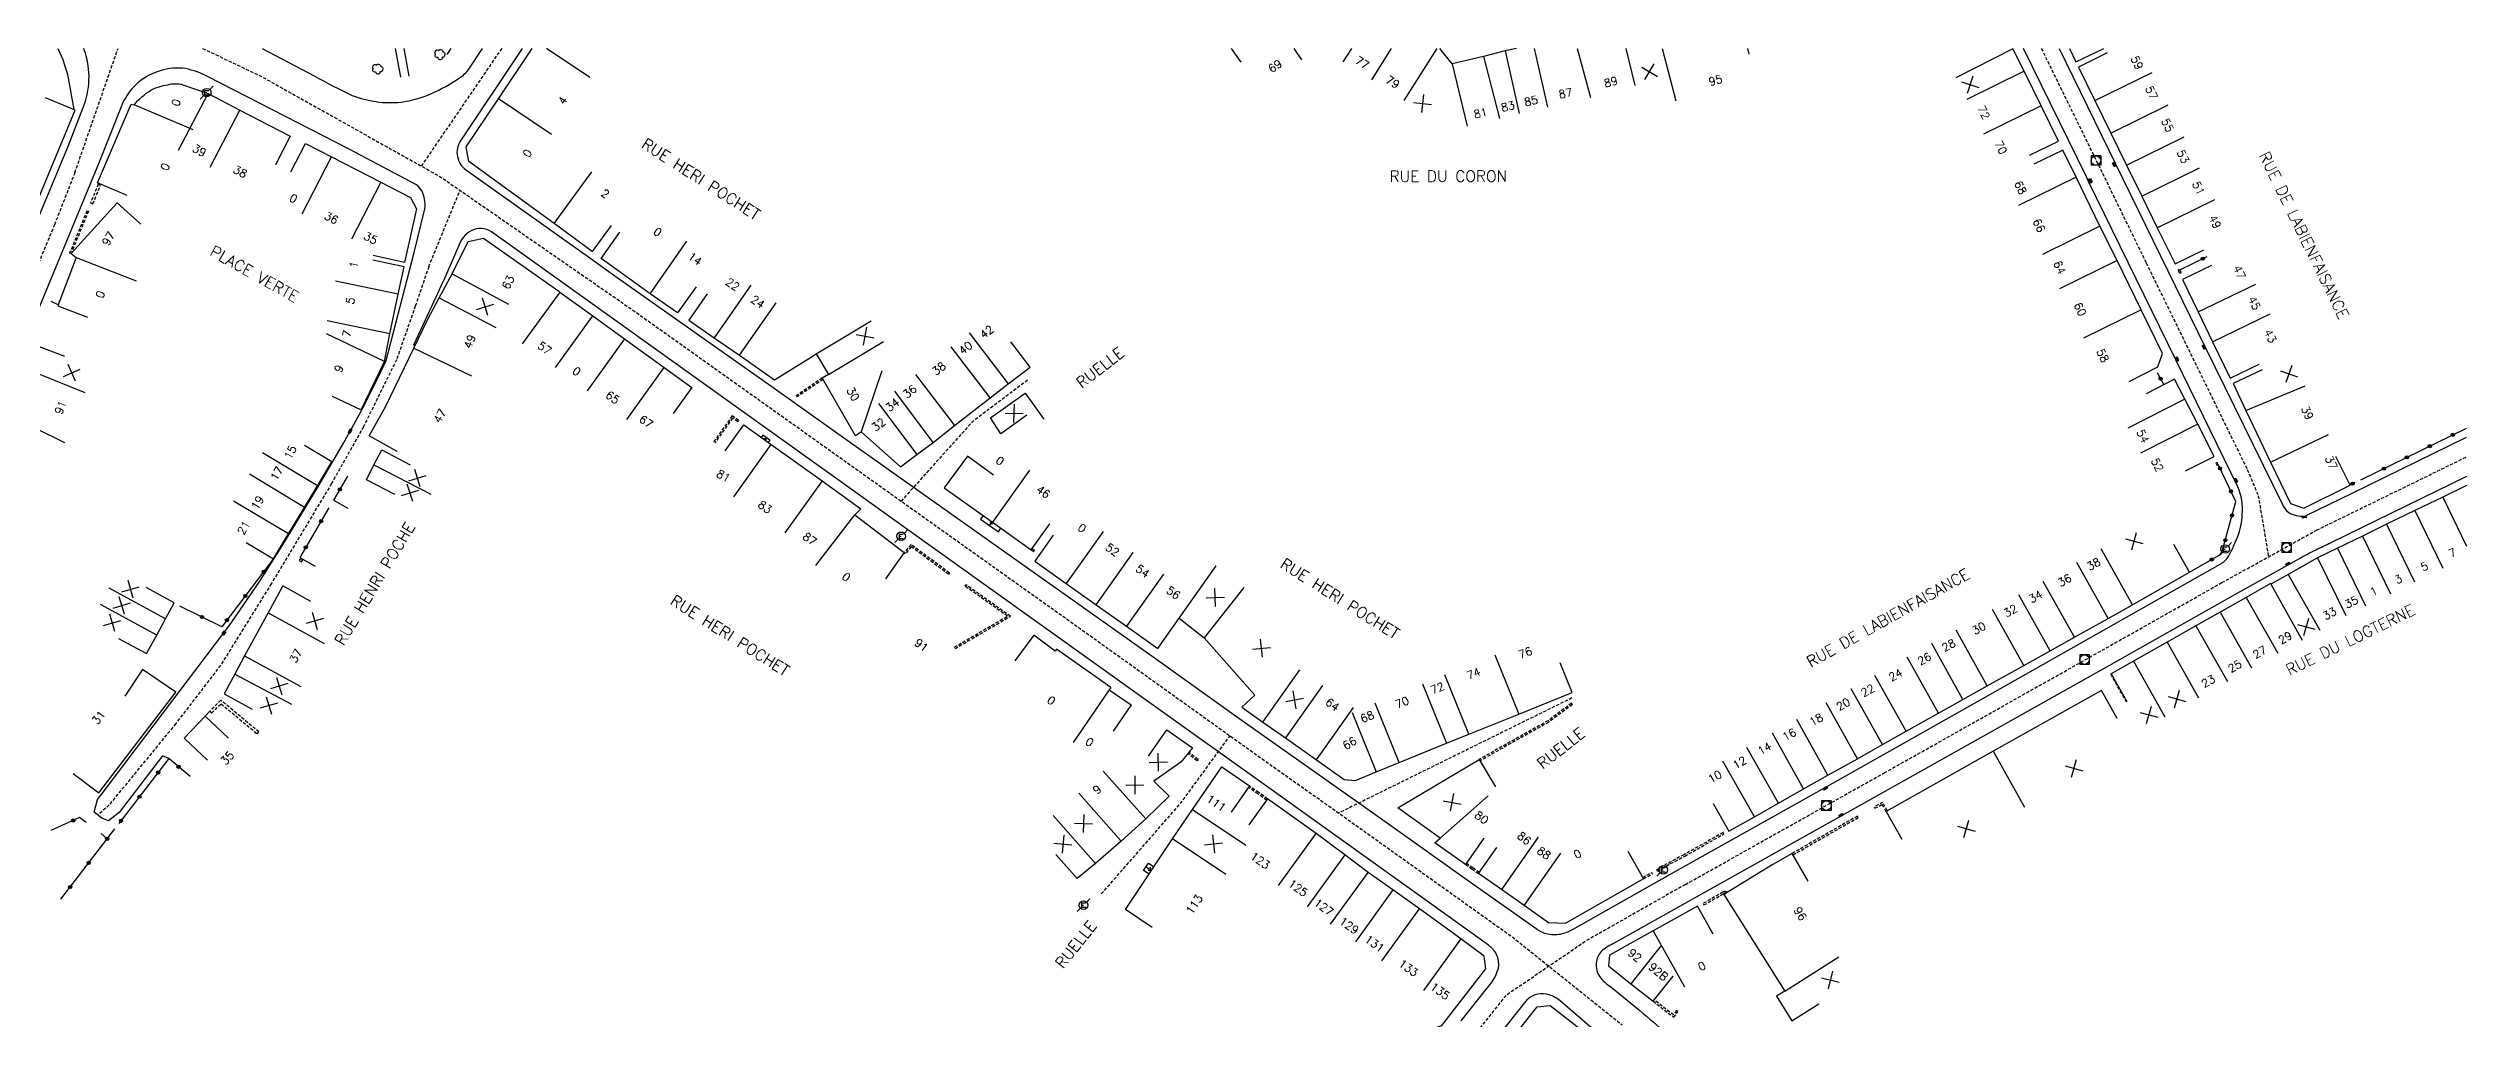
# Model space of a CAD drawing. Header units: millimetres. Extents: x 108000 to 119599, y 120002 to 124063.
# Drawn here: x 108622.2 to 109000, y 120848.5 to 121000 of the extents above; entities that cross this region are included whole.
import ezdxf
from ezdxf.enums import TextEntityAlignment as Align

# ---------------------------------------------------------------- set-up
doc = ezdxf.new("R2010")
doc.units = ezdxf.units.MM
doc.linetypes.add('DASHED', pattern=[0.75, 0.5, -0.25])
doc.layers.get('0').update_dxf_attribs({"linetype": 'CONTINUOUS'})
for name, color, linetype in [('W0001', 6, 'DASHED'), ('W0008', 7, 'CONTINUOUS'), ('W0100', 7, 'CONTINUOUS'), ('W0105', 7, 'CONTINUOUS'), ('W0112', 1, 'DASHED'), ('W0300', 7, 'CONTINUOUS'), ('W0322', 7, 'CONTINUOUS'), ('W0400', 7, 'CONTINUOUS'), ('W0420', 7, 'CONTINUOUS'), ('W0471', 7, 'CONTINUOUS'), ('W0989', 7, 'CONTINUOUS'), ('W0991', 7, 'CONTINUOUS'), ('W1102', 7, 'CONTINUOUS')]:
    doc.layers.add(name, color=color, linetype=linetype)
doc.styles.get("Standard").update_dxf_attribs({"font": 'romans.shx', "width": 0.85})

# ---------------------------------------------------------------- blocks, each defined once
blk = doc.blocks.new('t322o')
at = {"color": 0, "linetype": 'Continuous'}
for radius in [0.25, 0.15]:
    blk.add_circle((0, 0), radius, dxfattribs=at)
blk = doc.blocks.new('t991o')
at = {"color": 0, "linetype": 'Continuous'}
for p, q in [((-1, 1), (1, -1)), ((-1, -1), (1, 1))]:
    blk.add_line(p, q, dxfattribs=at)
blk = doc.blocks.new('T300')
for p, q in [((-0.8, 0.51), (-0.86, 0.34)), ((-0.86, 0.34), (-0.86, 0.17)), ((-0.86, 0.17), (-0.74, 0.06)), ((-0.69, 0.63), (-0.8, 0.51)), ((-0.8, -0.06), (-0.74, 0.06)), ((-0.74, 0.06), (-0.69, 0.11)), ((-0.57, 0.69), (-0.69, 0.63)), ((-0.46, 0.69), (-0.57, 0.69)), ((-0.29, 0.63), (-0.46, 0.69)), ((-0.29, 0.63), (-0.17, 0.74)), ((-0.23, 0.57), (-0.29, 0.63)), ((-0.17, 0.74), (-0.06, 0.8)), ((-0.06, 0.8), (0.06, 0.8)), ((0.06, 0.8), (0.23, 0.74)), ((0.23, 0.74), (0.34, 0.63)), ((0.34, 0.63), (0.4, 0.51)), ((0.46, 0.46), (0.34, 0.46)), ((0.4, 0.51), (0.4, 0.46)), ((0.57, 0.4), (0.46, 0.46)), ((0.57, 0.4), (0.69, 0.29)), ((0.69, 0.29), (0.74, 0.17)), ((0.74, 0.06), (0.69, -0.17)), ((0.74, 0.17), (0.74, 0.06)), ((-0.8, -0.17), (-0.8, -0.06)), ((-0.8, -0.23), (-0.8, -0.17)), ((-0.74, -0.34), (-0.8, -0.23)), ((-0.69, -0.4), (-0.74, -0.34)), ((-0.51, -0.46), (-0.69, -0.4)), ((-0.4, -0.46), (-0.51, -0.46)), ((-0.4, -0.46), (-0.34, -0.46)), ((-0.34, -0.46), (-0.34, -0.4)), ((-0.34, -0.51), (-0.34, -0.46)), ((-0.29, -0.63), (-0.34, -0.51)), ((-0.17, -0.74), (-0.29, -0.63)), ((-0.06, -0.8), (-0.17, -0.74)), ((0.06, -0.8), (-0.06, -0.8)), ((0.17, -0.74), (0.06, -0.8)), ((0.23, -0.69), (0.17, -0.74)), ((0.29, -0.46), (0.23, -0.46)), ((0.29, -0.63), (0.23, -0.69)), ((0.46, -0.4), (0.29, -0.46)), ((0.34, -0.51), (0.29, -0.63)), ((0.34, -0.51), (0.34, -0.46)), ((0.57, -0.34), (0.46, -0.4)), ((0.63, -0.29), (0.57, -0.34)), ((0.69, -0.17), (0.63, -0.29))]:
    blk.add_line(p, q)
blk = doc.blocks.new('T400')
for p, q in [((-0.15, 0.3), (0.15, 0.3)), ((-0.15, -0.25), (-0.15, 0.3)), ((-0.15, 0.15), (0.15, 0.15)), ((-0.15, 0), (0.15, 0)), ((0.15, 0.3), (0.15, -0.25)), ((-0.15, -0.15), (0.15, -0.15)), ((-0.15, -0.25), (-0.15, -0.3)), ((-0.15, -0.3), (0.15, -0.3)), ((0.15, -0.3), (0.15, -0.25))]:
    blk.add_line(p, q)
blk = doc.blocks.new('T420')
for p, q in [((0.75, 0.75), (-0.75, 0.75)), ((-0.75, 0.75), (-0.75, -0.75)), ((0.75, 0.75), (0.75, -0.75)), ((0.75, -0.75), (-0.75, -0.75))]:
    blk.add_line(p, q)
blk.add_ellipse((0, 0), major_axis=(-0.53, 0.53), ratio=1, start_param=3.926991, end_param=10.210176)
blk = doc.blocks.new('T471')
for p, q in [((-0.333334, 0.333334), (-0.333334, -0.333334)), ((-0.333334, 0.333334), (0.333334, 0.333334)), ((-0.333334, 0), (0, 0)), ((0.500001, 0.500001), (1.000002, 1.000002)), ((-0.500001, -0.500001), (-1.000002, -1.000002)), ((-0.333334, -0.333334), (0.333334, -0.333334))]:
    blk.add_line(p, q)
blk.add_ellipse((0, 0), major_axis=(0.471405, 0.471405), ratio=1, start_param=5.4977871438, end_param=11.780972451)

msp = doc.modelspace()

# ---------------------------------------------------------------- linework, layer by layer
at = {"layer": 'W0001'}
msp.add_line((108860.21, 120898.56), (108823.78, 120880.59), dxfattribs=at)
at = {"layer": 'W0001', "flags": 128}
for points in [[(108626.33, 120980.6), (108631.71, 120996.07), (108633.08, 121000)], [(108646.27, 121000), (108655.49, 120995.61), (108683.53, 120979.89), (108713.5, 120959.14), (108784.47, 120908.63), (108811.08, 120889.58), (108823.78, 120880.59), (108850.98, 120861.19), (108868.05, 120847.51), (108868.05, 120847.51)], [(108693.01, 121000), (108686.45, 120990.4), (108680.44, 120981.62), (108680.44, 120981.62)], [(108681.62, 120965.91), (108684.61, 120973.24), (108686.51, 120977.83), (108686.51, 120977.83)], [(108775.18, 120948.19), (108766.55, 120941.7), (108758.73, 120932.99), (108755.42, 120929.3), (108755.42, 120929.3)], [(108786.69, 120867.95), (108799.14, 120882.17), (108803.67, 120888.37), (108806.8, 120892.65), (108806.8, 120892.65)], [(108877.94, 120869.43), (108862.59, 120860.72), (108849.84, 120852.04), (108845.01, 120845.98), (108843.67, 120844.56), (108840.6, 120842.04), (108838.92, 120840.88), (108827.91, 120836.44), (108823.92, 120834.9), (108804.32, 120827.09), (108793.41, 120822.18), (108782.57, 120815.82), (108778.07, 120812.54), (108771.96, 120807.51), (108763.88, 120799.42), (108738.17, 120771.03), (108719.71, 120750.52), (108689.23, 120716.73), (108658.54, 120682.95), (108655.92, 120679.05), (108649.62, 120672.5), (108649.62, 120672.5)]]:
    msp.add_lwpolyline(points, dxfattribs=at)
at = {"layer": 'W0001'}
for points in [[(108933.55, 121000), (108943.11, 120980.49), (108949.94, 120966.5), (108965.73, 120934.23), (108967.45, 120930.14), (108969.04, 120920.6)], [(108626.33, 120980.6), (108623.15, 120972.47), (108618, 120960.06), (108611.19, 120943.67), (108606.02, 120931.21), (108601.66, 120920.77), (108599.23, 120915.63), (108596.43, 120910.93), (108592.15, 120906.18), (108584.56, 120899.96), (108572.34, 120890.31), (108553.72, 120875.65), (108537.18, 120862.61), (108521.76, 120850.72), (108516.26, 120844.32), (108509.86, 120836.34), (108493.14, 120829.06), (108485.35, 120823.24), (108475.82, 120816.19), (108463.93, 120807.39), (108449.06, 120796.4), (108434.53, 120785.69), (108410.1, 120767.66)], [(108681.62, 120965.91), (108679.52, 120959.77), (108676.58, 120951.37), (108671.41, 120940.92), (108666.42, 120932.03), (108657.01, 120916.39), (108649.09, 120903.66), (108642.09, 120894.56), (108631.69, 120881.87), (108629.95, 120880.25)], [(108877.94, 120869.43), (108909, 120886.85), (108941.74, 120905.27), (108961.76, 120916.57), (108976.56, 120924.77), (108994.74, 120933.64), (109000, 120936.22)]]:
    msp.add_lwpolyline(points, dxfattribs=at)
at = {"layer": 'W0008', "flags": 128}
for points in [[(108625.32, 120984.86), (108627.52, 120990.51, 0.0692), (108628.44, 120993.91, 0.0894), (108628.19, 120998.46, 0.031408), (108627.72, 121000)], [(108655.58, 121000), (108663.84, 120995.67, 0.0275), (108669.66, 120992.66, 0.0583), (108673.42, 120991.68, 0.0633), (108677.29, 120991.62, 0.0743), (108682.03, 120992.94, 0.0467), (108686.41, 120995.4, 0.0996), (108687.9, 120996.75), (108690, 121000)], [(108696.21, 121000), (108686.48, 120985.41, 0.2182), (108686.19, 120982.76, 0.1648), (108687.35, 120981.1), (108706.8, 120967.29), (108710.7, 120964.46), (108735.58, 120946.93), (108747.13, 120938.72), (108794.81, 120904.98), (108808.2, 120895.42), (108826.57, 120882.43), (108831.9, 120878.64), (108844.2, 120869.89), (108854.77, 120862.43, 0.1021), (108856.45, 120861.71, 0.1121), (108858.69, 120861.76, 0.0672), (108860.39, 120862.46), (108876.71, 120871.65), (108876.71, 120871.65)], [(108876.71, 120871.65), (108899.77, 120884.6), (108924.43, 120898.5), (108961.5, 120919.45, 0.1173), (108962.81, 120920.67, 0.0425), (108963.58, 120922.28), (108964.19, 120923.67, 0.0924), (108964.93, 120927.26, 0.125), (108964.26, 120931.51), (108954.56, 120951.34), (108940.94, 120979.22), (108940.61, 120979.93), (108930.78, 121000)], [(108936.33, 121000), (108945.16, 120981.99), (108959.16, 120953.36), (108971.22, 120928.77, 0.09), (108971.91, 120927.75, 0.1084), (108973.05, 120927.14, 0.0883), (108974.31, 120926.93, 0.1028), (108975.03, 120927.09), (108982.14, 120930.52), (109000, 120939.3, -0.0477)], [(108679.34, 120968.15), (108681, 120974.95, 0.118), (108680.94, 120976.44, 0.2151), (108679.71, 120978.68), (108669.2, 120984.25), (108647.13, 120995.55, 0.0776), (108643.6, 120996.84, 0.1142), (108639.68, 120996.52, 0.1411), (108635.23, 120993.67, 0.0796), (108633.56, 120990.89), (108630.04, 120981.97), (108630.04, 120981.97)], [(108842.9, 120848.16), (108846.71, 120852.94, 0.1191), (108848.72, 120856.29, 0.1395), (108848.55, 120858.24, 0.143), (108847.19, 120859.94), (108837.97, 120866.56), (108813.95, 120883.75), (108793.01, 120898.66), (108754.45, 120926.27), (108749.06, 120930.13), (108704.98, 120961.69), (108702.58, 120963.38), (108691.41, 120971.35, 0.1414), (108689.85, 120971.86, 0.1281), (108688.22, 120971.53, 0.1661), (108686.3, 120969.24), (108683.92, 120963.7), (108683.92, 120963.7)], [(109000, 120933.13), (108978.79, 120922.76, 0.0057), (108976.43, 120921.65, 0.0134), (108973.82, 120920.29), (108964.68, 120915.18), (108952.5, 120908.33), (108944.08, 120903.58), (108930.46, 120895.91), (108902.35, 120880.17), (108879.18, 120867.21)], [(108879.18, 120867.21), (108866.69, 120860.2, 0.0762), (108864.79, 120858.97, 0.163), (108864, 120857.18, 0.1705), (108864.57, 120855.01, 0.0901), (108866.3, 120853.45), (108870.81, 120849.73), (108870.81, 120849.73)], [(108865.29, 120845.29), (108858.37, 120851.25, 0.1044), (108856.68, 120852.19, 0.1197), (108854.89, 120852.3, 0.1285), (108853.43, 120851.62, 0.0491), (108852.97, 120851.15), (108847.13, 120843.8, -0.0489)], [(108870.81, 120849.73, -0.005501), (108879.17, 120842.57, -0.0049), (108889.35, 120833.43, -0.002), (108899.5, 120824.11, -0.0016), (108907.65, 120816.51, -0.0015), (108920.69, 120804.19, -0.0087), (108930.44, 120794.71, -0.0053), (108933.09, 120791.95, -0.0082), (108940.23, 120784.03), (108949.81, 120772.85, -0.0101), (108950.73, 120771.66, -0.0162), (108951.89, 120769.92), (108958.35, 120759.74, 0.0171), (108959.82, 120757.51, 0.0198), (108960.95, 120756.11), (108977.39, 120737.08), (108986.12, 120727.01), (109000, 120710.97)]]:
    msp.add_lwpolyline(points, format="xyb", dxfattribs=at)
for points in [[(108676.35, 121000), (108677.19, 120995.48)], [(108677.73, 121000), (108678.53, 120995.66)]]:
    msp.add_lwpolyline(points, dxfattribs=at)
at = {"layer": 'W0008'}
for points in [[(108592.53, 120911.22), (108592.84, 120911.68), (108594.43, 120913.8), (108597.17, 120918.03), (108599.32, 120922.22), (108602.15, 120929.06), (108609.94, 120947.79), (108619.89, 120971.73), (108625.32, 120984.86)], [(108630.04, 120981.97), (108615.06, 120945.83), (108602.6, 120915.83), (108601.82, 120913.89)], [(108640.99, 120889.11), (108640.99, 120889.11), (108640.03, 120889.53), (108633.23, 120880.66), (108631.6, 120879.39), (108630.56, 120879.77), (108629.34, 120880.73), (108629.87, 120882.71), (108630.43, 120883.42), (108649.62, 120908.71), (108650.81, 120910.32), (108655.22, 120916.82), (108658.73, 120922.33), (108661.47, 120926.86), (108664.42, 120931.76), (108668.28, 120938.33), (108669.32, 120940.24), (108671.07, 120943.34), (108673.68, 120948.5), (108674.95, 120951.24), (108679.34, 120968.15)], [(108679.44, 120953.56), (108679.26, 120953.68), (108682.77, 120961.22), (108683.92, 120963.7)]]:
    msp.add_lwpolyline(points, dxfattribs=at)
at = {"layer": 'W0100'}
for p, q in [((108733.81, 120939.61), (108733.55, 120939.25)), ((108734.92, 120938.81), (108733.81, 120939.61)), ((108734.11, 120938.85), (108734.09, 120939.14)), ((108734.37, 120939.21), (108734.11, 120938.85)), ((108734.11, 120938.85), (108734.39, 120938.92)), ((108734.92, 120938.81), (108734.66, 120938.45)), ((108769.22, 120925.5), (108769.61, 120926.03)), ((108769.61, 120926.03), (108769.27, 120925.88)), ((108769.61, 120926.03), (108769.57, 120925.66)), ((108793.69, 120872.18), (108794.54, 120871.62)), ((108794.54, 120871.62), (108794.01, 120871.61)), ((108794.54, 120871.62), (108794.34, 120872.11))]:
    msp.add_line(p, q, dxfattribs=at)
at = {"layer": 'W0100', "flags": 128}
for points in [[(108623.65, 121000), (108624.44, 120998.24), (108625.19, 120995.92), (108626.19, 120990.48), (108626.18, 120990.45)], [(108710.11, 120972.32), (108707.17, 120968.28), (108701.21, 120972.63), (108687.9, 120982.31), (108687.45, 120984.63), (108692.5, 120992.13), (108697.78, 121000)], [(108806.99, 121000), (108808.51, 120997.84)], [(108851.57, 121000), (108849.81, 120999.61), (108846.42, 120998.75), (108841.52, 120997.58), (108839.56, 121000)], [(108887.92, 120999.11), (108887.69, 121000)], [(108931.73, 120983.3), (108936.22, 120985.5), (108933.52, 120991.02), (108930.88, 120996.42), (108929.1, 120999.92), (108929.07, 121000)], [(108943.84, 120999.28), (108939.35, 120997.08), (108941.9, 120991.85), (108944.43, 120986.75), (108946.87, 120981.78), (108949.28, 120976.9), (108951.67, 120972), (108954.45, 120966.34), (108958.94, 120968.55)], [(108660.06, 120980.72), (108662.34, 120985.17), (108666.43, 120983.06), (108674.11, 120979.13), (108678.78, 120976.72), (108679.68, 120974.94), (108677.83, 120966.57), (108672.94, 120967.65), (108672.94, 120967.65)], [(108947.29, 120947.99), (108951.73, 120950.29), (108952.46, 120952.37), (108949.13, 120959.15), (108945.38, 120966.85), (108942.69, 120972.26), (108938.99, 120979.87), (108936.89, 120984.13), (108932.4, 120981.93)], [(108685.25, 120964.81), (108685.25, 120964.81), (108687.75, 120969.84), (108690.18, 120970.37), (108701.95, 120962.08), (108702.09, 120961.95), (108707.27, 120958.24), (108712.22, 120954.62), (108718.42, 120950.15), (108722.74, 120947.03), (108719.81, 120942.98), (108719.81, 120942.98)], [(108723.41, 120962.75), (108720.5, 120958.68), (108716.22, 120961.66), (108708.56, 120967.21), (108711.46, 120971.28), (108711.46, 120971.28)], [(108960.14, 120966.08), (108955.63, 120963.93), (108958.05, 120958.85), (108960.3, 120954.19), (108963.08, 120948.51), (108967.57, 120950.71)], [(108725.09, 120961.69), (108722.23, 120957.58), (108726.21, 120954.79), (108730.16, 120952.07), (108735.64, 120948.26), (108741.27, 120951.75), (108742.16, 120952.3), (108744.09, 120949.08), (108743.1, 120948.52), (108748.24, 120939.55), (108749.19, 120940.14), (108755.3, 120934.63), (108757.88, 120936.57), (108760.42, 120938.46), (108763.73, 120941.12), (108769.31, 120945.43), (108772.12, 120947.63), (108775.58, 120950.21), (108772.54, 120954.17), (108772.54, 120954.17)], [(108968.07, 120949.8), (108963.54, 120947.68), (108965.52, 120943.45), (108969.38, 120935.39), (108972.46, 120928.95), (108974.56, 120928.22), (108981.8, 120931.8), (108979.58, 120936.28)], [(108775.08, 120942.72), (108771.02, 120939.8), (108769.38, 120942.29), (108774.77, 120946.17), (108777.69, 120942.12), (108777.69, 120942.12)], [(108956.09, 120934.02), (108960.55, 120936.28), (108957.98, 120941.34), (108955.99, 120945.24), (108954.38, 120948.34), (108949.95, 120946.03)], [(108727.92, 120937.14), (108730.83, 120941.21), (108735.1, 120938.13), (108743.06, 120932.48), (108749.13, 120928.12), (108748.19, 120927.16), (108755.87, 120921.25), (108752.96, 120917.18), (108752.96, 120917.18)], [(108769.83, 120933.35), (108765.79, 120936.31), (108762.16, 120931.35), (108769.67, 120925.99), (108775.74, 120921.67), (108778.64, 120925.74), (108778.64, 120925.74)], [(109000, 120931.76), (108996.26, 120929.94), (108991.89, 120927.81), (108987.49, 120925.68), (108983.71, 120923.83), (108979.84, 120921.96), (108976.71, 120920.42), (108972.14, 120917.85), (108969.42, 120916.32), (108969.35, 120916.43), (108965.55, 120914.27), (108961.48, 120911.98), (108957.69, 120909.84), (108953.19, 120907.28), (108947.94, 120904.32), (108944.45, 120902.34), (108946.92, 120897.99)], [(108768.22, 120927.04), (108767.83, 120926.49), (108770.62, 120924.51), (108771.01, 120925.05), (108771.01, 120925.05)], [(108779.19, 120923.98), (108776.3, 120919.9), (108781.19, 120916.41), (108785.88, 120913.1), (108790.62, 120909.75), (108795.53, 120906.3), (108798.87, 120911.04), (108802.77, 120907.97), (108809.47, 120900.37), (108810.66, 120899.02), (108808.66, 120897.1), (108811.95, 120894.78), (108815.49, 120892.31), (108820.32, 120888.89), (108824.65, 120885.85), (108826.4, 120885.68), (108829.62, 120887.02), (108833.23, 120888.48), (108840.6, 120891.51), (108844.1, 120892.91), (108851.93, 120896.05), (108860.26, 120899.4), (108858.38, 120904.04), (108858.38, 120904.04)], [(108882.26, 120882.09), (108884.72, 120877.74), (108888.72, 120880), (108892.5, 120882.15), (108896.42, 120884.36), (108900.22, 120886.48), (108904.84, 120889.07), (108908.76, 120891.29), (108912.42, 120893.35), (108917.5, 120896.2), (108921.3, 120898.32), (108925.11, 120900.43), (108930.81, 120903.63), (108934.92, 120905.91), (108938.72, 120908.04), (108943.98, 120910.99), (108947.78, 120913.12), (108956.72, 120918.18), (108954.25, 120922.53)], [(108788.18, 120900.21), (108779.71, 120906.19), (108779.48, 120905.87), (108776.16, 120908.36), (108776.16, 120908.36), (108773.16, 120904.36)], [(108788.19, 120900.19), (108787.94, 120899.84), (108791.36, 120897.51), (108788.54, 120893.38), (108788.54, 120893.38)], [(108945.41, 120895.37), (108942.97, 120899.73), (108926.04, 120890.25), (108909.3, 120880.85), (108911.75, 120876.49)], [(108794.08, 120889.47), (108796.95, 120893.57), (108800.95, 120890.76), (108799.1, 120888.53), (108794.89, 120885.57), (108797.31, 120883.2), (108793.63, 120879.67), (108789.81, 120876.22), (108785.8, 120872.73), (108782.9, 120870.38), (108779.58, 120874.11), (108779.58, 120874.11)], [(108846.47, 120876.66), (108843.57, 120872.56), (108838.8, 120875.96), (108839.61, 120876.67), (108833.02, 120881.4), (108845.73, 120888.97), (108848.29, 120884.67), (108848.29, 120884.67)], [(108794.64, 120862.74), (108790.48, 120865.53), (108797.83, 120876.55), (108800.96, 120881.13), (108805.54, 120887.8), (108809.82, 120884.82), (108806.97, 120880.72), (108806.97, 120880.72)], [(108837.99, 120846.69), (108839.59, 120847.31), (108839.88, 120847.43), (108846.79, 120856.26), (108846.51, 120858.25), (108842.88, 120860.95), (108836.41, 120865.62), (108832.24, 120868.59), (108828.37, 120871.32), (108824.73, 120874.05), (108820.24, 120877.38), (108812.67, 120882.79), (108809.73, 120878.74), (108809.73, 120878.74)], [(108868.94, 120874.65), (108871.42, 120870.31), (108859.15, 120863.33), (108856.58, 120863.45), (108852.75, 120866.14), (108849.2, 120868.63), (108845.63, 120871.14), (108848.51, 120875.23), (108848.51, 120875.23)], [(108794.16, 120871.04), (108793.3, 120871.61), (108794.08, 120872.75), (108794.93, 120872.19), (108794.93, 120872.19)], [(108882.27, 120861.66), (108879.84, 120866.03), (108872.92, 120862.19), (108866.09, 120858.39), (108865.94, 120856.72), (108869.44, 120853.93), (108872.91, 120851.2), (108876.02, 120855.12), (108876.02, 120855.12)], [(108842.04, 120826.54), (108838.18, 120829.72), (108843.09, 120835.69), (108846.18, 120839.35), (108848.07, 120837.87), (108852.38, 120843.38), (108850.49, 120844.85), (108854.77, 120850.31), (108856.82, 120850.53), (108860.09, 120847.96), (108862.84, 120845.78), (108859.75, 120841.86), (108859.75, 120841.86)]]:
    msp.add_lwpolyline(points, dxfattribs=at)
at = {"layer": 'W0100'}
for points in [[(108937.93, 121000), (108938.93, 120997.91), (108943.3, 121000)], [(108609.08, 120961.98), (108613.68, 120960.01), (108614.98, 120963.05), (108618.98, 120972.54), (108626.36, 120990.37), (108621.74, 120992.29)], [(108636.63, 120972.54), (108632.92, 120975.9), (108625.75, 120967.97), (108626.55, 120967.32), (108623.65, 120959.82), (108628.31, 120958.01)], [(108666.54, 120945.69), (108671.05, 120943.53), (108674.68, 120951.09), (108675.56, 120955.44), (108676.84, 120961.64), (108677.76, 120965.87), (108672.87, 120966.93)], [(108676.67, 120937.04), (108672.32, 120939.51), (108674.87, 120944.01), (108679.26, 120953.2), (108681.42, 120957.59), (108683.24, 120961.07), (108685.25, 120964.81)], [(108605.07, 120905.24), (108600.45, 120907.14), (108601.93, 120910.74), (108603.07, 120913.53), (108604.24, 120916.36), (108605.38, 120919.15), (108606.51, 120921.9), (108607.65, 120924.69), (108609.85, 120930.08), (108611.03, 120933.15), (108612.79, 120936.86), (108615.74, 120942.86), (108618.6, 120949.99), (108620.05, 120953.73), (108624.71, 120951.93)], [(108653.07, 120922.86), (108657.37, 120920.3), (108659.68, 120924.18), (108662.18, 120928.32), (108664.21, 120931.7), (108666.46, 120935.43), (108662.18, 120938.01)], [(108676.32, 120930.33), (108671.87, 120932.6), (108673.06, 120934.94), (108674.3, 120937.3), (108678.73, 120934.97)], [(108633.13, 120907.87), (108637.52, 120905.48), (108639.11, 120908.38), (108640.49, 120910.9), (108641.86, 120913.41), (108637.47, 120915.81)], [(108663.2, 120913.64), (108658.82, 120916.05), (108656.52, 120911.87), (108652.85, 120905.13), (108651.32, 120902.25), (108649.65, 120899.19), (108654.04, 120896.8)], [(108626.08, 120886.76), (108630.05, 120883.72), (108642.09, 120899.49), (108636.91, 120902.98), (108634.12, 120898.83)], [(108650.33, 120892.28), (108646.7, 120895.72), (108643.43, 120892.28), (108647.06, 120888.84)], [(108897.13, 120869.95), (108894.64, 120874.29), (108891.58, 120872.54), (108883.94, 120867.85), (108893.49, 120852.77), (108892.19, 120851.97), (108894.55, 120848.15), (108898.8, 120850.77)]]:
    msp.add_lwpolyline(points, dxfattribs=at)
at = {"layer": 'W0100', "flags": 128}
msp.add_lwpolyline([(108634.49, 120977.05), (108629.89, 120979), (108635.1, 120991.31), (108635.59, 120991.19, -0.0793), (108638.19, 120993.48, -0.0801), (108640.86, 120994.33, -0.1304), (108643.21, 120994.33), (108647.13, 120992.94), (108652.09, 120990.33), (108659.99, 120986.27), (108657.67, 120981.84), (108657.67, 120981.84)], format="xyb", dxfattribs=at)
at = {"layer": 'W0105'}
msp.add_line((108647.41, 120896.49), (108646.7, 120895.72), dxfattribs=at)
at = {"layer": 'W0112'}
for p, q in [((108629.98, 120978.8), (108628.78, 120975.88)), ((108628.78, 120975.88), (108629.15, 120975.73)), ((108628.45, 120974.57), (108625.74, 120967.96)), ((108628.22, 120974.63), (108628.45, 120974.57)), ((108743.1, 120948.52), (108739.03, 120945.78)), ((108739.03, 120945.78), (108739.17, 120945.57)), ((108743.23, 120948.3), (108739.17, 120945.57)), ((108729.02, 120942.61), (108726.12, 120938.55)), ((108729.08, 120942.27), (108726.32, 120938.4)), ((108730.03, 120941.9), (108729.02, 120942.61)), ((108729.88, 120941.7), (108729.08, 120942.27)), ((108730.03, 120941.9), (108729.88, 120941.7)), ((108661.59, 120920.36), (108661.37, 120920.01)), ((108661.37, 120920.01), (108661.71, 120919.8)), ((108756.97, 120922.5), (108755.87, 120921.25)), ((108755.87, 120921.25), (108756.06, 120921.08)), ((108757.01, 120922.16), (108756.06, 120921.08)), ((108762.98, 120918.09), (108756.97, 120922.5)), ((108762.83, 120917.88), (108757.01, 120922.16)), ((108775.74, 120921.67), (108776.16, 120921.43)), ((108775.89, 120921.88), (108776.28, 120921.65)), ((108776.28, 120921.65), (108776.16, 120921.43)), ((108762.98, 120918.09), (108762.83, 120917.88)), ((108765.53, 120916.25), (108765.38, 120916.05)), ((108772.02, 120911.33), (108765.38, 120916.05)), ((108772.48, 120911.31), (108765.53, 120916.25)), ((108763.72, 120906.49), (108772.02, 120911.33)), ((108763.85, 120906.27), (108772.48, 120911.31)), ((108649.14, 120898.2), (108647.41, 120896.49)), ((108655.07, 120893.26), (108649.14, 120898.2)), ((108860.16, 120897.73), (108856.46, 120895)), ((108860.31, 120897.53), (108856.59, 120894.79)), ((108860.31, 120897.53), (108860.16, 120897.73)), ((108856.46, 120895), (108845.73, 120888.97)), ((108856.59, 120894.79), (108845.86, 120888.75)), ((108800.49, 120889.97), (108800.34, 120889.78)), ((108801.65, 120888.75), (108800.34, 120889.78)), ((108801.8, 120888.95), (108800.49, 120889.97)), ((108801.8, 120888.95), (108801.65, 120888.75)), ((108811.3, 120883.78), (108809.82, 120884.82)), ((108811.16, 120883.58), (108809.68, 120884.62)), ((108812.52, 120882.59), (108811.16, 120883.58)), ((108812.67, 120882.79), (108811.3, 120883.78)), ((108843.59, 120872.58), (108844.59, 120871.86)), ((108843.73, 120872.79), (108844.74, 120872.07)), ((108844.59, 120871.86), (108845.63, 120871.14)), ((108844.74, 120872.07), (108845.78, 120871.34)), ((108871.29, 120870.52), (108872.69, 120871.31)), ((108871.42, 120870.31), (108872.81, 120871.09)), ((108872.81, 120871.09), (108872.69, 120871.31)), ((108873.46, 120871.74), (108874.85, 120872.56)), ((108873.59, 120871.52), (108873.46, 120871.74)), ((108873.59, 120871.52), (108874.98, 120872.34))]:
    msp.add_line(p, q, dxfattribs=at)
for points in [[(108629.15, 120975.73), (108630.35, 120978.65), (108629.98, 120978.8)], [(108628.22, 120974.63), (108625.51, 120968.02), (108625.74, 120967.96)], [(108661.71, 120919.8), (108661.93, 120920.15), (108661.59, 120920.36)], [(108944.45, 120902.34), (108944.36, 120902.28), (108946.82, 120897.94)], [(108647.41, 120896.49), (108647.69, 120896.2), (108649.16, 120897.66)], [(108649.16, 120897.66), (108654.82, 120892.96), (108655.07, 120893.26)], [(108909.49, 120880.96), (108908.76, 120882.26), (108907.44, 120881.56), (108907.55, 120881.34), (108908.66, 120881.92), (108909.27, 120880.83)], [(108874.98, 120872.34), (108877.84, 120873.86), (108883.96, 120877.32), (108883.83, 120877.54), (108877.71, 120874.08), (108874.85, 120872.56)], [(108894.77, 120874.07), (108904.94, 120879.89), (108904.82, 120880.11), (108894.64, 120874.29)], [(108884.52, 120868.21), (108884.44, 120868.24), (108884.39, 120868.26), (108884.33, 120868.27), (108884.28, 120868.29), (108884.23, 120868.3), (108884.14, 120868.31), (108884.05, 120868.3), (108883.97, 120868.29), (108883.89, 120868.27), (108883.81, 120868.23), (108880.71, 120866.46), (108880.84, 120866.24), (108883.94, 120868.01), (108883.98, 120868.03), (108884.02, 120868.05), (108884.08, 120868.05), (108884.13, 120868.06), (108884.19, 120868.05), (108884.23, 120868.04), (108884.25, 120868.04)], [(108872.91, 120851.2), (108876.14, 120848.69), (108876.77, 120849.58), (108876.56, 120849.73), (108876.09, 120849.05), (108873.08, 120851.41)]]:
    msp.add_lwpolyline(points, dxfattribs=at)
for points in [[(108955.14, 120965.52), (108955.41, 120964.95), (108955.19, 120964.84), (108954.91, 120965.41)], [(108961.18, 120935.02), (108961.03, 120935.32), (108960.8, 120935.21), (108960.95, 120934.91)]]:
    msp.add_lwpolyline(points, close=True, dxfattribs=at)
at = {"layer": 'W0322'}
for p, q in [((108955.19, 120965.43), (108959.45, 120967.5)), ((108623.71, 120959.94), (108622.65, 120960.46)), ((108951.66, 120949.39), (108952.7, 120947.46)), ((108624.12, 120867.16), (108632.59, 120878.1)), ((108631.33, 120876.63), (108630.44, 120877.37))]:
    msp.add_line(p, q, dxfattribs=at)
at = {"layer": 'W0322', "flags": 128}
for points in [[(108684.48, 120999.05), (108685.1, 121000)], [(108983.47, 120932.6), (109000, 120940.71)], [(108956.69, 120918.22), (108961.72, 120921.05), (108963.94, 120929.25), (108961.18, 120935.02)], [(108981.79, 120931.82), (108982.6, 120932.24)]]:
    msp.add_lwpolyline(points, dxfattribs=at)
at = {"layer": 'W0322'}
for points in [[(108668.94, 120933.18), (108666.73, 120929.46), (108668.96, 120928.2)], [(108666.01, 120928.23), (108661.47, 120920.49), (108663.87, 120919.13)], [(108657.27, 120920.16), (108649.3, 120909.68), (108642.74, 120912.89)], [(108644.35, 120886.3), (108641.01, 120889.1), (108633.22, 120878.96)], [(108628.11, 120879.12), (108627.06, 120879.87), (108622.59, 120877.88)]]:
    msp.add_lwpolyline(points, dxfattribs=at)
at = {"layer": 'W1102'}
for p, q in [((108706.77, 120995.46), (108700, 121000)), ((108816.79, 121000), (108817.95, 120998.23)), ((108825.76, 121000), (108824.43, 120997.89)), ((108832, 121000), (108828.89, 120995.08)), ((108839.09, 121000), (108833.96, 120991.88)), ((108846.42, 120998.75), (108848.89, 120989.06)), ((108849.81, 120999.61), (108851.97, 120989.85)), ((108854.33, 121000), (108856.39, 120990.82)), ((108861.05, 121000), (108863.13, 120992.35)), ((108868.62, 121000), (108870.07, 120994.23)), ((108874.31, 121000), (108876.47, 120991.81)), ((108929.1, 120999.92), (108920.19, 120995.39)), ((108841.52, 120997.58), (108843.83, 120987.85)), ((108930.88, 120996.42), (108921.9, 120992.03)), ((108941.9, 120991.85), (108950.89, 120996.24)), ((108644.8, 120987.29), (108635.59, 120991.19)), ((108642.51, 120984.08), (108647.13, 120992.94)), ((108700.81, 120986.56), (108692.5, 120992.13)), ((108933.52, 120991.02), (108924.54, 120986.63)), ((108944.43, 120986.75), (108953.39, 120991.19)), ((108647.46, 120981.46), (108652.09, 120990.33)), ((108661.86, 120974.16), (108666.43, 120983.06)), ((108946.87, 120981.78), (108955.85, 120986.19)), ((108701.21, 120972.63), (108707.1, 120980.71)), ((108938.99, 120979.87), (108930, 120975.49)), ((108949.28, 120976.9), (108958.24, 120981.33)), ((108674.11, 120979.13), (108669.55, 120970.23)), ((108951.67, 120972), (108960.66, 120976.39)), ((108942.69, 120972.26), (108933.73, 120967.82)), ((108716.22, 120961.66), (108721.93, 120969.87)), ((108626.55, 120967.32), (108635.88, 120963.71)), ((108685.25, 120964.81), (108694.06, 120960.08)), ((108945.38, 120966.85), (108936.39, 120962.46)), ((108676.84, 120961.64), (108667.05, 120963.66)), ((108683.24, 120961.07), (108692.1, 120956.42)), ((108702.09, 120961.95), (108696.23, 120953.84)), ((108731.92, 120963), (108726.21, 120954.79)), ((108958.05, 120958.85), (108967.07, 120963.16)), ((108675.56, 120955.44), (108665.76, 120957.43)), ((108701.41, 120950.14), (108707.27, 120958.24)), ((108730.16, 120952.07), (108735.87, 120960.28)), ((108742.16, 120952.3), (108750.72, 120957.46)), ((108949.13, 120959.15), (108940.15, 120954.76)), ((108960.3, 120954.19), (108969.31, 120958.54)), ((108674.68, 120951.09), (108665.66, 120955.41)), ((108679.26, 120953.2), (108688.28, 120948.89)), ((108712.22, 120954.62), (108706.37, 120946.51)), ((108744.09, 120949.08), (108752.66, 120954.24)), ((108769.31, 120945.43), (108763.22, 120953.37)), ((108766.04, 120955.57), (108772.12, 120947.63)), ((108618.6, 120949.99), (108627.88, 120946.27)), ((108712.56, 120942.05), (108718.42, 120950.15)), ((108752.38, 120949.62), (108749.19, 120940.14)), ((108757.64, 120949.05), (108763.73, 120941.12)), ((108760.42, 120938.46), (108754.43, 120946.47)), ((108955.99, 120945.24), (108947.08, 120940.71)), ((108965.52, 120943.45), (108974.75, 120947.3)), ((108615.74, 120942.86), (108624.71, 120938.45)), ((108751.89, 120944.57), (108757.88, 120936.57)), ((108729.29, 120929.99), (108735.1, 120938.13)), ((108957.98, 120941.34), (108949.06, 120936.81)), ((108969.38, 120935.39), (108978.4, 120939.7)), ((108664.21, 120931.7), (108655.64, 120936.85)), ((108673.06, 120934.94), (108681.96, 120930.39)), ((108775.48, 120934.13), (108769.67, 120925.99)), ((108662.18, 120928.32), (108653.62, 120933.49)), ((108743.06, 120932.48), (108737.25, 120924.34)), ((108659.68, 120924.18), (108651.09, 120929.3)), ((108742.09, 120919.23), (108748.19, 120927.16)), ((108991.89, 120927.81), (108996.26, 120918.81)), ((108996.26, 120929.94), (109000, 120922.26)), ((108786.97, 120924.57), (108781.19, 120916.41)), ((108983.71, 120923.83), (108988.09, 120914.84)), ((108987.49, 120925.68), (108991.86, 120916.68)), ((108785.88, 120913.1), (108791.66, 120921.26)), ((108798.87, 120911.04), (108804.65, 120919.2)), ((108943.98, 120910.99), (108939.1, 120919.71)), ((108947.78, 120913.12), (108942.89, 120921.84)), ((108976.71, 120920.42), (108981.13, 120911.45)), ((108979.84, 120921.96), (108984.2, 120912.96)), ((108640.49, 120910.9), (108631.71, 120915.7)), ((108796.4, 120917.91), (108790.62, 120909.75)), ((108808.96, 120915.82), (108802.77, 120907.97)), ((108938.72, 120908.04), (108933.84, 120916.77)), ((108969.42, 120916.32), (108974.31, 120907.6)), ((108972.14, 120917.85), (108977.05, 120909.13)), ((108639.11, 120908.38), (108630.33, 120913.17)), ((108656.52, 120911.87), (108665.29, 120907.05)), ((108930.81, 120903.63), (108925.92, 120912.35)), ((108934.92, 120905.91), (108930.05, 120914.65)), ((108961.48, 120911.98), (108966.37, 120903.26)), ((108965.55, 120914.27), (108970.51, 120905.58)), ((108925.11, 120900.43), (108920.26, 120909.17)), ((108957.69, 120909.84), (108962.62, 120901.14)), ((108652.85, 120905.13), (108661.63, 120900.35)), ((108848.19, 120905.32), (108851.93, 120896.05)), ((108917.5, 120896.2), (108912.59, 120904.92)), ((108921.3, 120898.32), (108916.45, 120907.06)), ((108947.94, 120904.32), (108952.86, 120895.61)), ((108953.19, 120907.28), (108958.13, 120898.59)), ((108651.32, 120902.25), (108660.16, 120897.57)), ((108787.94, 120899.84), (108782.31, 120891.58)), ((108811.95, 120894.78), (108817.7, 120902.96)), ((108821.24, 120900.48), (108815.49, 120892.31)), ((108836.85, 120900.78), (108840.6, 120891.51)), ((108844.1, 120892.91), (108840.36, 120902.18)), ((108908.76, 120891.29), (108903.83, 120899.99)), ((108912.42, 120893.35), (108907.53, 120902.06)), ((108820.32, 120888.89), (108826.08, 120897.06)), ((108825.87, 120896.3), (108829.62, 120887.02)), ((108833.23, 120888.48), (108829.49, 120897.75)), ((108904.84, 120889.07), (108899.95, 120897.79)), ((108896.42, 120884.36), (108891.53, 120893.08)), ((108900.22, 120886.48), (108895.34, 120895.21)), ((108888.72, 120880), (108883.8, 120888.71)), ((108892.5, 120882.15), (108887.55, 120890.84)), ((108926.04, 120890.25), (108930.92, 120881.52)), ((108786.99, 120887.14), (108793.63, 120879.67)), ((108789.81, 120876.22), (108783.16, 120883.69)), ((108800.96, 120881.13), (108809.26, 120875.56)), ((108839.61, 120876.67), (108847.12, 120883.28)), ((108779.15, 120880.2), (108785.8, 120872.73)), ((108814.37, 120869.28), (108820.24, 120877.38)), ((108806.13, 120870.97), (108797.83, 120876.55)), ((108824.73, 120874.05), (108818.86, 120865.95)), ((108854.94, 120876.81), (108849.2, 120868.63)), ((108852.75, 120866.14), (108858.5, 120874.32)), ((108822.51, 120863.22), (108828.37, 120871.32)), ((108832.24, 120868.59), (108826.38, 120860.49)), ((108830.54, 120857.52), (108836.41, 120865.62)), ((108872.92, 120862.19), (108877.78, 120853.45)), ((108842.88, 120860.95), (108837.01, 120852.85)), ((108874.18, 120859.92), (108869.44, 120853.93)), ((108893.49, 120852.77), (108901.94, 120858.12))]:
    msp.add_line(p, q, dxfattribs=at)

# ---------------------------------------------------------------- block references
at = {"layer": 'W0300'}
for p in [(108683.41, 120999.02), (108673.68, 120996.75)]:
    msp.add_blockref('T300', p, dxfattribs=at)
at = {"layer": 'W0322'}
for p, rotation in [((108958.78, 120967.17), 25.92759243985327), ((108952.18, 120948.43), 118.2715525757476), ((108994.24, 120937.89), 26.11944020979339), ((108997.83, 120939.65), 26.11944020979339), ((108961.46, 120934.42), 115.5954550494869), ((108987.06, 120934.36), 26.11944020979339), ((108990.65, 120936.13), 26.11944020979339), ((108667.73, 120931.13), 239.2453974811625), ((108963.19, 120930.81), 115.5954550494869), ((108982.19, 120932.03), 27.51581342110563), ((108664.81, 120926.18), 239.5683550951323), ((108963.35, 120927.06), 74.86077711904298), ((108962.3, 120923.2), 74.86077711904298), ((108662.4, 120922.09), 239.5683550951323), ((108960.18, 120920.18), 29.33406537235157), ((108655.84, 120918.27), 232.7164454904792), ((108646.19, 120911.21), 153.9511281012699), ((108652.96, 120914.49), 232.7164454904792), ((108650.08, 120910.71), 232.7164454904792), ((108639.33, 120886.91), 232.4785508421427), ((108642.53, 120887.82), 139.9488455450074), ((108636.43, 120883.14), 232.4785508421427), ((108626.07, 120879.42), 203.9851090255978), ((108633.54, 120879.38), 232.4785508421427), ((108631.39, 120876.55), 52.2725084269399), ((108628.48, 120872.8), 52.2725084269399), ((108625.58, 120869.04), 52.2725084269399)]:
    msp.add_blockref('t322o', p, dxfattribs=dict(at, rotation=rotation))
at = {"layer": 'W0400'}
for p, rotation in [((108941.23, 120979.36), 26.0459322667807), ((108944.93, 120981.89), 26.04593226659796), ((108958.95, 120953.36), 26.13016753935083), ((108954.76, 120951.48), 26.13016753954147), ((108669.32, 120940.24), 331.4754028313673), ((108963.95, 120932.53), 26.06607557162914), ((108974.64, 120926.82), 100.5797260413246), ((108972.11, 120919.51), 119.1730226059916), ((108649.62, 120908.71), 322.8116226191665), ((108899.81, 120884.44), 299.3456325313166), ((108902.24, 120880.24), 299.3456325315391)]:
    msp.add_blockref('T400', p, dxfattribs=dict(at, rotation=rotation))
at = {"layer": 'W0420'}
for p in [(108942.08, 120982.49), (108971.86, 120922.05), (108940.3, 120904.56), (108899.97, 120881.76)]:
    msp.add_blockref('T420', p, dxfattribs=at)
at = {"layer": 'W0471', "rotation": 359.91351}
for p in [(108646.93, 120993.09), (108755.42, 120923.81), (108874.47, 120871.73), (108783.92, 120866.21)]:
    msp.add_blockref('T471', p, dxfattribs=at)
at = {"layer": 'W0471'}
msp.add_blockref('T471', (108962.28, 120921.82), dxfattribs=at)
at = {"layer": 'W0991'}
for p, rotation in [((108872.35, 120996.35), 14.10770992193166), ((108922.42, 120994.32), 296.9327948940685), ((108836.88, 120991.38), 308.9490186807056), ((108690.42, 120959.63), 61.80727513985641), ((108749.8, 120955.05), 34.89492579942146), ((108625.85, 120949.33), 68.8057792354935), ((108972.23, 120949.17), 295.0909656936955), ((108773.07, 120943.01), 43.24196624558579), ((108679.88, 120932.87), 62.29593979820264), ((108678.7, 120930.59), 62.93237321501259), ((108948.06, 120923.05), 29.53051224012428), ((108635.03, 120915.52), 61.26870000911971), ((108804.5, 120914.27), 47.19289565374559), ((108632.17, 120910.28), 61.38388342348018), ((108633.66, 120913), 61.31277386987272), ((108663.8, 120910.59), 241.197043233561), ((108811.72, 120906.32), 50.83985963656039), ((108974.94, 120909.67), 29.30663590977546), ((108658.27, 120900.41), 242.0745917044338), ((108656.63, 120897.37), 241.4041672981976), ((108816.9, 120898.27), 54.86097571277794), ((108950.38, 120895.93), 29.51354024114148), ((108954.75, 120898.4), 29.45406201325357), ((108795.6, 120888.53), 46.74985575263477), ((108938.66, 120887.57), 29.25573550545979), ((108791.93, 120884.97), 314.3248605573147), ((108841.51, 120882.25), 34.20366076278416), ((108783.9, 120878.94), 313.0552513995901), ((108804.24, 120875.79), 321.1401682738988), ((108921.83, 120878.14), 29.30516581110706), ((108780.69, 120875.74), 310.0080729395048), ((108900.6, 120854.52), 301.6587039233426)]:
    msp.add_blockref('t991o', p, dxfattribs=dict(at, rotation=rotation))

# ---------------------------------------------------------------- texts
at = {"layer": 'W0989'}
for s, rotation, p in [('RUE HERI POCHET', 327.2834, (108724.15, 120979.59)), ('RUE DE LABIENFAISANCE', 296.0416, (108974.6, 120970.82)), ('RUE DU CORON', 0.156, (108840.91, 120980.04)), ('PLACE VERTE', 330.6952, (108654.39, 120964.78)), ('RUELLE', 37.9307, (108786.51, 120950.15)), ('RUE HENRI POCHE', 58.9949, (108673.18, 120916.41)), ('RUE HERI POCHET', 327.7426, (108823.99, 120914.07)), ('RUE DE LABIENFAISANCE', 29.3669, (108909.62, 120911.08)), ('RUE HERI POCHET', 327.5988, (108728.7, 120908.31)), ('RUE DU LOGTERNE', 26.0049, (108981.83, 120907.64)), ('RUELLE', 38.3304, (108858.5, 120890.72)), ('RUELLE', 51.5492, (108782.71, 120860.08))]:
    msp.add_text(s, height=1.75, rotation=rotation, dxfattribs=at).set_placement(p, align=Align.MIDDLE)
at = {"layer": 'W0991'}
for s, rotation, p in [('69', 34.3151, (108813.84, 120997.24)), ('77', 327.7498, (108827.46, 120997.75)), ('59', 296.0535, (108948.51, 120997.77)), ('79', 327.7282, (108832.22, 120994.74)), ('89', 15.1697, (108866.3, 120994.76)), ('95', 14.8083, (108882.66, 120995.02)), ('0', 70.808, (108642.13, 120991.54)), ('4', 56.1786, (108702.55, 120991.85)), ('81', 13.371, (108845.94, 120989.89)), ('83', 14.2953, (108850.21, 120990.94)), ('85', 12.4803, (108853.84, 120991.8)), ('87', 12.6508, (108859.22, 120993)), ('72', 296.0639, (108924.57, 120989.98)), ('57', 296.3599, (108950.78, 120993.07)), ('55', 296.1438, (108953.28, 120988.01)), ('39', 332.0699, (108645.78, 120984.05)), ('0', 56.0063, (108697.03, 120983.63)), ('70', 296.0428, (108927.24, 120984.53)), ('53', 296.2725, (108955.7, 120983.1)), ('0', 64.9438, (108640.44, 120981.5)), ('38', 332.8053, (108652.16, 120980.74)), ('0', 332.6449, (108660.48, 120976.56)), ('2', 323.8646, (108709.2, 120977.32)), ('68', 296.1768, (108930.31, 120978.25)), ('51', 296.0319, (108958.11, 120978.18)), ('36', 332.9395, (108666.4, 120973.52)), ('0', 324.086, (108717.38, 120971.32)), ('66', 295.9455, (108933.2, 120972.35)), ('49', 296.171, (108960.69, 120972.92)), ('97', 59.6242, (108631.57, 120970.29)), ('35', 332.6702, (108672.54, 120970.37)), ('14', 325.1782, (108723.22, 120967.15)), ('1', 77.8085, (108669.9, 120966.24)), ('63', 62.913, (108694.03, 120963.46)), ('64', 296.3858, (108936.42, 120965.78)), ('47', 295.5122, (108964.51, 120965.05)), ('0', 67.6922, (108630.31, 120961.57)), ('5', 78.3253, (108669.37, 120960.59)), ('22', 325.0102, (108729.1, 120963.15)), ('24', 325.3363, (108733.02, 120960.42)), ('45', 295.8051, (108966.83, 120960.22)), ('42', 36.6447, (108768.78, 120955.74)), ('60', 296.0446, (108939.62, 120959.27)), ('7', 78.5244, (108668.82, 120955.45)), ('49', 69.6289, (108688.02, 120954.22)), ('57', 324.4195, (108699.73, 120953.18)), ('40', 38.0055, (108765.48, 120953.23)), ('58', 296.0976, (108943.16, 120952.02)), ('43', 296.029, (108969.33, 120955.08)), ('9', 64.394, (108667.57, 120950)), ('0', 323.8207, (108704.73, 120949.57)), ('38', 37.7234, (108761.32, 120950)), ('65', 324.2235, (108710.35, 120945.49)), ('30', 299.7893, (108747.91, 120946.01)), ('34', 36.7548, (108754.06, 120944.33)), ('36', 38.6989, (108756.76, 120946.42)), ('91', 68.1557, (108624.09, 120943.94)), ('47', 60.4217, (108683.35, 120942.59)), ('67', 324.1079, (108715.59, 120941.71)), ('32', 36.8866, (108751.88, 120941.26)), ('39', 295.5556, (108975.12, 120943.08)), ('15', 61.7823, (108659.99, 120936.92)), ('54', 296.9473, (108949.41, 120939.44)), ('17', 58.9992, (108657.87, 120933.6)), ('81', 330.6288, (108727.67, 120933.23)), ('0', 324.4541, (108770.86, 120935.59)), ('52', 296.9376, (108951.69, 120934.96)), ('37', 295.585, (108978.85, 120935.31)), ('46', 324.6014, (108777.63, 120930.76)), ('19', 58.8848, (108654.87, 120929.06)), ('83', 324.5824, (108734.15, 120928.38)), ('21', 59.1783, (108652.7, 120925.16)), ('87', 324.3549, (108741.14, 120923.39)), ('0', 324.4582, (108783.69, 120925.07)), ('52', 324.8107, (108788.44, 120921.7)), ('54', 324.7355, (108793.16, 120918.36)), ('38', 29.3106, (108941.72, 120919.47)), ('5', 25.8775, (108993.4, 120919.1)), ('7', 25.9213, (108997.79, 120921.23)), ('0', 322.432, (108746.85, 120917.46)), ('56', 324.902, (108797.96, 120914.98)), ('34', 29.2217, (108932.67, 120914.39)), ('36', 29.2545, (108937.2, 120916.93)), ('1', 25.8265, (108985.48, 120915.24)), ('3', 25.9977, (108989.33, 120917.11)), ('32', 29.119, (108928.73, 120912.19)), ('33', 29.3708, (108978.6, 120911.73)), ('35', 26.2135, (108982, 120913.54)), ('91', 323.7889, (108758.6, 120906.8)), ('28', 29.0419, (108919.08, 120906.8)), ('30', 29.2743, (108923.8, 120909.44)), ('29', 29.7254, (108971.66, 120907.97)), ('37', 61.401, (108660.83, 120905.15)), ('76', 21.9409, (108852.92, 120905.61)), ('26', 29.0316, (108915.28, 120904.69)), ('25', 29.5342, (108963.78, 120903.52)), ('27', 29.2697, (108967.67, 120905.71)), ('72', 21.83, (108839.19, 120900.1)), ('74', 21.8197, (108844.86, 120902.37)), ('22', 29.3087, (108906.43, 120899.73)), ('24', 29.3935, (108910.79, 120902.18)), ('23', 29.5921, (108959.64, 120901.17)), ('31', 52.6369, (108630.03, 120895.51)), ('0', 323.1091, (108778.88, 120898.17)), ('64', 324.7052, (108822.81, 120897.53)), ('68', 21.9884, (108828.24, 120895.63)), ('70', 22.3292, (108833.69, 120897.86)), ('18', 29.2504, (108898.38, 120895.19)), ('20', 29.539, (108902.61, 120897.57)), ('66', 30.344, (108825.49, 120891.51)), ('16', 29.2274, (108894.17, 120892.84)), ('35', 46.4718, (108650.14, 120889.18)), ('0', 325.6516, (108784.86, 120891.66)), ('12', 29.6392, (108886.41, 120888.46)), ('14', 29.3027, (108890.3, 120890.67)), ('9', 42.0557, (108786.03, 120884.26)), ('10', 29.4806, (108882.54, 120886.27)), ('111', 325.2339, (108804.66, 120882.14)), ('80', 324.5653, (108846.11, 120879.88)), ('86', 321.557, (108852.77, 120876.64)), ('123', 324.4477, (108811.51, 120873.17)), ('88', 324.9785, (108855.85, 120874.35)), ('0', 29.6348, (108861.08, 120874.21)), ('125', 323.4982, (108817.43, 120868.88)), ('113', 56.3254, (108801.23, 120866.32)), ('127', 323.0911, (108821.45, 120865.89)), ('129', 324.8314, (108825.41, 120863.01)), ('96', 302.3536, (108895.9, 120864.86)), ('131', 324.4784, (108829.39, 120860.19)), ('92', 320.4992, (108870.06, 120858.37)), ('133', 324.1739, (108834.67, 120856.39)), ('92B', 320.4992, (108873.72, 120855.8)), ('0', 29.0339, (108880.51, 120856.68)), ('135', 323.3466, (108839.62, 120852.78))]:
    msp.add_text(s, height=1.25, rotation=rotation, dxfattribs=at).set_placement(p, align=Align.MIDDLE)

doc.saveas('drawing.dxf')
